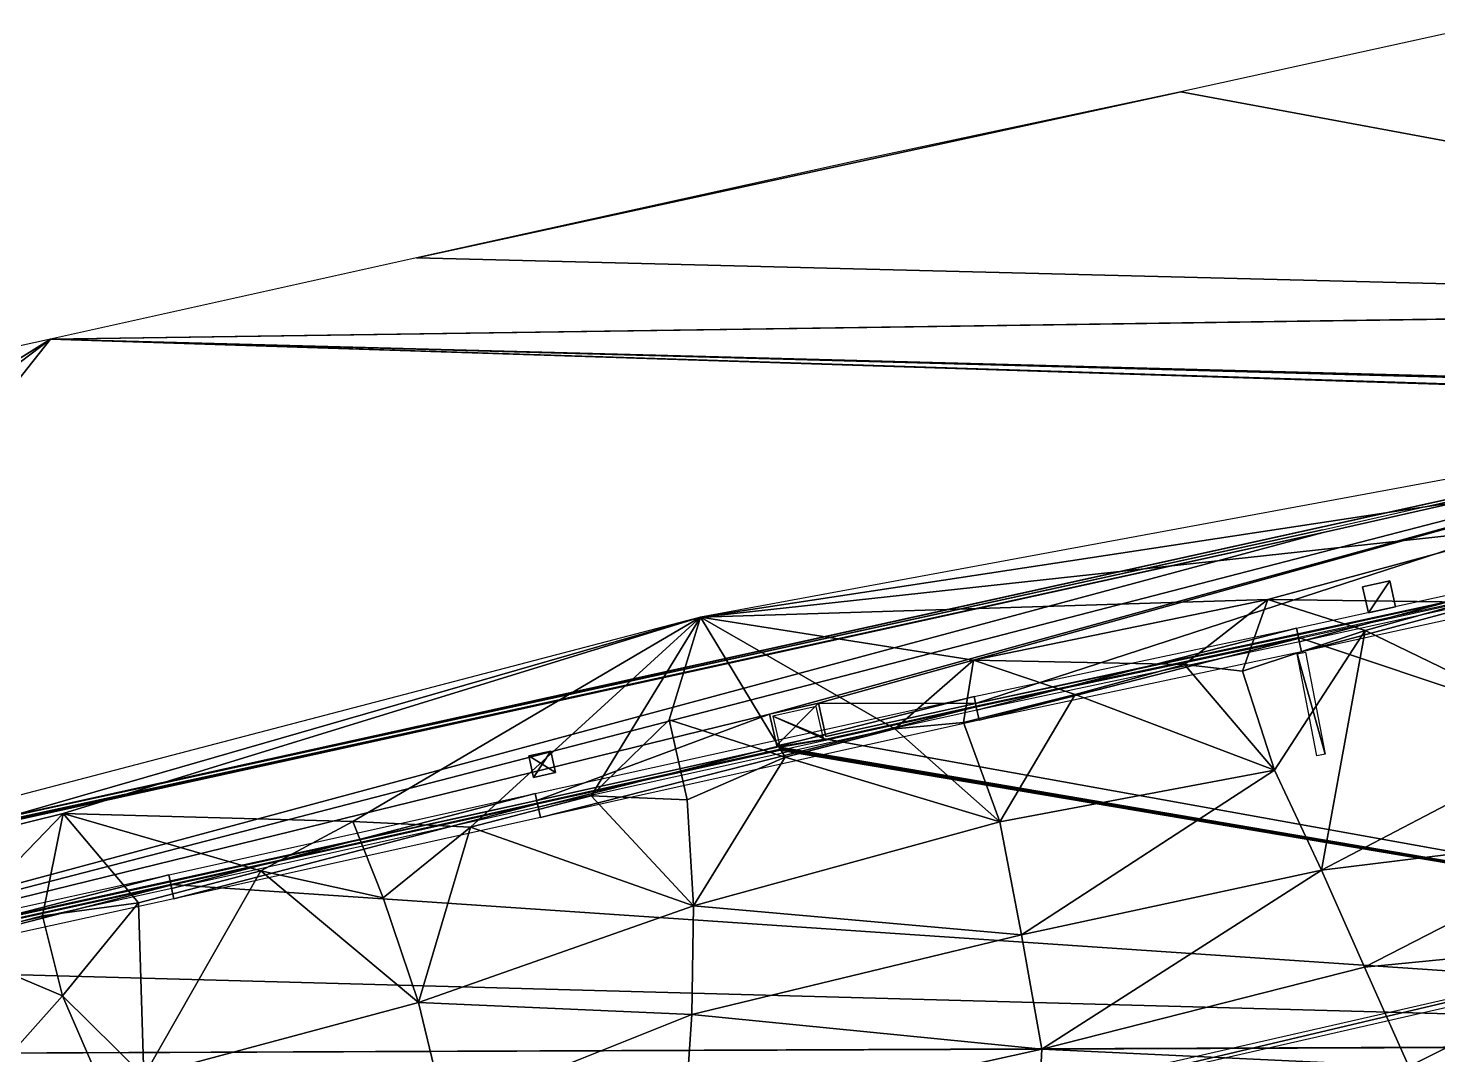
# Model space of a CAD drawing. Header units: metres. Extents: x -113 to 180, y -133 to 86.
# Drawn here: x -82.34 to -62.03, y 5.39 to 20.17 of the extents above; entities that cross this region are included whole.
import ezdxf

# ---------------------------------------------------------------- set-up
doc = ezdxf.new("R2010")
doc.units = ezdxf.units.M
for name, color, linetype, true_color in [('ACERA', 7, 'Continuous', 0xb9b3a6), ('ARQUETA', 7, 'Continuous', 0x6f7175), ('ASFALTO', 7, 'Continuous', 0x4a4b4e), ('BORDILLO', 7, 'Continuous', 0xcfcac0), ('MARCA_VIAL', 7, 'Continuous', 0xe8e6e0), ('TERRENO', 7, 'Continuous', 0x9a9179)]:
    doc.layers.add(name, color=color, linetype=linetype, true_color=true_color)

msp = doc.modelspace()

# ---------------------------------------------------------------- linework, layer by layer
at = {"layer": 'ACERA'}
for points in [[(-91.549, 5.418, 82.15), (-71.655, 10.294, 81.188), (-55.294, 14.8, 80.466)], [(-55.294, 14.8, 80.466), (-63.682, 12.909, 80.88), (-91.549, 5.418, 82.15)], [(-71.655, 10.294, 81.188), (-70.952, 10.451, 81.186), (-55.294, 14.8, 80.466)], [(-70.952, 10.451, 81.186), (-68.689, 10.448, 80.984), (-55.294, 14.8, 80.466)], [(-68.689, 10.448, 80.984), (-59.827, 12.358, 80.589), (-55.294, 14.8, 80.466)], [(-55.294, 14.8, 80.466), (-55.341, 14.79, 80.469), (-63.682, 12.909, 80.88)], [(-55.341, 14.79, 80.339), (-63.682, 12.909, 80.75), (-63.682, 12.909, 80.88)], [(-55.341, 14.79, 80.339), (-63.682, 12.909, 80.88), (-55.341, 14.79, 80.469)], [(-63.682, 12.909, 80.88), (-75.259, 10.376, 81.437), (-98.887, 5.166, 80.705)], [(-63.682, 12.909, 80.88), (-98.887, 5.166, 80.705), (-91.549, 5.418, 82.15)], [(-63.682, 12.909, 80.75), (-75.259, 10.376, 81.307), (-75.259, 10.376, 81.437)], [(-63.682, 12.909, 80.75), (-75.259, 10.376, 81.437), (-63.682, 12.909, 80.88)], [(-68.689, 10.448, 80.984), (-64.044, 11.433, 80.786), (-59.827, 12.358, 80.589)], [(-64.044, 11.433, 80.656), (-59.827, 12.358, 80.459), (-59.827, 12.358, 80.589)], [(-64.044, 11.433, 80.656), (-59.827, 12.358, 80.589), (-64.044, 11.433, 80.786)], [(-62.721, 12.212, 80.826), (-63.112, 12.125, 80.848), (-63.028, 11.752, 80.788)], [(-63.112, 12.125, 80.718), (-62.721, 12.212, 80.696), (-62.721, 12.212, 80.826)], [(-63.112, 12.125, 80.718), (-62.721, 12.212, 80.826), (-63.112, 12.125, 80.848)], [(-63.028, 11.752, 80.788), (-62.638, 11.839, 80.782), (-62.721, 12.212, 80.826)], [(-62.721, 12.212, 80.696), (-62.638, 11.839, 80.652), (-62.638, 11.839, 80.782)], [(-62.721, 12.212, 80.696), (-62.638, 11.839, 80.782), (-62.721, 12.212, 80.826)], [(-63.028, 11.752, 80.658), (-63.112, 12.125, 80.718), (-63.112, 12.125, 80.848)], [(-63.028, 11.752, 80.658), (-63.112, 12.125, 80.848), (-63.028, 11.752, 80.788)], [(-62.638, 11.839, 80.652), (-63.028, 11.752, 80.658), (-63.028, 11.752, 80.788)], [(-62.638, 11.839, 80.652), (-63.028, 11.752, 80.788), (-62.638, 11.839, 80.782)], [(-68.689, 10.448, 80.854), (-64.044, 11.433, 80.656), (-64.044, 11.433, 80.786)], [(-68.689, 10.448, 80.854), (-64.044, 11.433, 80.786), (-68.689, 10.448, 80.984)], [(-75.259, 10.376, 81.437), (-88.47, 7.49, 82.041), (-98.887, 5.166, 80.705)], [(-75.259, 10.376, 81.437), (-82.323, 8.837, 81.756), (-88.47, 7.49, 82.041)], [(-75.259, 10.376, 81.307), (-82.323, 8.837, 81.626), (-82.323, 8.837, 81.756)], [(-75.259, 10.376, 81.307), (-82.323, 8.837, 81.756), (-75.259, 10.376, 81.437)], [(-71.655, 10.294, 81.058), (-70.952, 10.451, 81.056), (-70.952, 10.451, 81.186)], [(-71.655, 10.294, 81.058), (-70.952, 10.451, 81.186), (-71.655, 10.294, 81.188)], [(-70.952, 10.451, 81.186), (-70.845, 9.971, 81.142), (-68.689, 10.448, 80.984)], [(-70.952, 10.451, 81.056), (-70.845, 9.971, 81.012), (-70.845, 9.971, 81.142)], [(-70.952, 10.451, 81.056), (-70.845, 9.971, 81.142), (-70.952, 10.451, 81.186)], [(-70.845, 9.971, 81.012), (-68.689, 10.448, 80.854), (-68.689, 10.448, 80.984)], [(-70.845, 9.971, 81.012), (-68.689, 10.448, 80.984), (-70.845, 9.971, 81.142)], [(-91.549, 5.418, 82.15), (-75.01, 9.05, 81.33), (-71.655, 10.294, 81.188)], [(-75.01, 9.05, 81.33), (-71.548, 9.816, 81.147), (-71.655, 10.294, 81.188)], [(-71.548, 9.816, 81.017), (-71.655, 10.294, 81.058), (-71.655, 10.294, 81.188)], [(-71.548, 9.816, 81.017), (-71.655, 10.294, 81.188), (-71.548, 9.816, 81.147)], [(-74.739, 9.453, 81.33), (-74.808, 9.761, 81.335), (-75.124, 9.69, 81.362)], [(-75.124, 9.69, 81.232), (-74.808, 9.761, 81.205), (-74.808, 9.761, 81.335)], [(-75.124, 9.69, 81.232), (-74.808, 9.761, 81.335), (-75.124, 9.69, 81.362)], [(-75.01, 9.05, 81.2), (-71.548, 9.816, 81.017), (-71.548, 9.816, 81.147)], [(-75.01, 9.05, 81.2), (-71.548, 9.816, 81.147), (-75.01, 9.05, 81.33)], [(-74.808, 9.761, 81.205), (-74.739, 9.453, 81.2), (-74.739, 9.453, 81.33)], [(-74.808, 9.761, 81.205), (-74.739, 9.453, 81.33), (-74.808, 9.761, 81.335)], [(-75.124, 9.69, 81.362), (-75.055, 9.382, 81.33), (-74.739, 9.453, 81.33)], [(-75.055, 9.382, 81.2), (-75.124, 9.69, 81.232), (-75.124, 9.69, 81.362)], [(-75.055, 9.382, 81.2), (-75.124, 9.69, 81.362), (-75.055, 9.382, 81.33)], [(-74.739, 9.453, 81.2), (-75.055, 9.382, 81.2), (-75.055, 9.382, 81.33)], [(-74.739, 9.453, 81.2), (-75.055, 9.382, 81.33), (-74.739, 9.453, 81.33)], [(-91.549, 5.418, 82.15), (-80.29, 7.88, 81.553), (-75.01, 9.05, 81.33)], [(-80.29, 7.88, 81.423), (-75.01, 9.05, 81.2), (-75.01, 9.05, 81.33)], [(-80.29, 7.88, 81.423), (-75.01, 9.05, 81.33), (-80.29, 7.88, 81.553)], [(-82.323, 8.837, 81.626), (-88.47, 7.49, 81.911), (-88.47, 7.49, 82.041)], [(-82.323, 8.837, 81.626), (-88.47, 7.49, 82.041), (-82.323, 8.837, 81.756)], [(-91.549, 5.418, 82.15), (-85.796, 6.671, 81.793), (-80.29, 7.88, 81.553)], [(-85.796, 6.671, 81.663), (-80.29, 7.88, 81.423), (-80.29, 7.88, 81.553)], [(-85.796, 6.671, 81.663), (-80.29, 7.88, 81.553), (-85.796, 6.671, 81.793)]]:
    msp.add_3dface(points, dxfattribs=at)
at = {"layer": 'ARQUETA'}
for points in [[(-62.721, 12.212, 80.716), (-63.112, 12.125, 80.738), (-63.028, 11.752, 80.678)], [(-63.028, 11.752, 80.678), (-62.638, 11.839, 80.672), (-62.721, 12.212, 80.716)], [(-70.952, 10.451, 81.076), (-71.655, 10.294, 81.078), (-71.554, 9.84, 81.039)], [(-71.554, 9.84, 81.039), (-70.851, 9.997, 81.035), (-70.952, 10.451, 81.076)], [(-74.808, 9.761, 81.225), (-75.124, 9.69, 81.252), (-75.055, 9.382, 81.22)], [(-75.055, 9.382, 81.22), (-74.739, 9.453, 81.22), (-74.808, 9.761, 81.225)]]:
    msp.add_3dface(points, dxfattribs=at)
at = {"layer": 'ASFALTO'}
for points in [[(-61.55, 20.17, 80.587), (-65.73, 19.253, 80.587), (-49.087, 16.168, 80.038)], [(-65.73, 19.253, 80.587), (-70.382, 18.267, 80.587), (-76.742, 16.861, 80.587)], [(-65.73, 19.253, 80.587), (-76.742, 16.861, 80.587), (-49.087, 16.168, 80.038)], [(-76.742, 16.861, 80.587), (-82.013, 15.692, 80.587), (-49.087, 16.168, 80.038)], [(-49.087, 16.164, 80.038), (-49.087, 16.168, 80.038), (-82.013, 15.692, 80.587)], [(-49.086, 16.161, 80.038), (-49.087, 16.164, 80.038), (-82.013, 15.692, 80.587)], [(-48.792, 14.816, 79.992), (-49.086, 16.161, 80.038), (-82.013, 15.692, 80.587)], [(-82.013, 15.692, 80.587), (-87.505, 14.486, 80.587), (-98.732, 5.241, 80.587)], [(-82.013, 15.692, 80.587), (-98.732, 5.241, 80.587), (-94.582, 6.171, 80.587)], [(-82.013, 15.692, 80.587), (-94.582, 6.171, 80.587), (-94.582, 6.171, 80.587)], [(-82.013, 15.692, 80.587), (-94.582, 6.171, 80.587), (-88.479, 7.529, 81.924)], [(-82.013, 15.692, 80.587), (-88.479, 7.529, 81.924), (-88.479, 7.529, 81.924)], [(-82.013, 15.692, 80.587), (-88.479, 7.529, 81.924), (-55.349, 14.829, 80.352)], [(-48.791, 14.813, 79.992), (-48.792, 14.816, 79.992), (-82.013, 15.692, 80.587)], [(-48.789, 14.809, 79.992), (-48.791, 14.813, 79.992), (-82.013, 15.692, 80.587)], [(-48.788, 14.805, 79.992), (-48.789, 14.809, 79.992), (-82.013, 15.692, 80.587)], [(-48.786, 14.802, 79.991), (-48.788, 14.805, 79.992), (-82.013, 15.692, 80.587)], [(-48.783, 14.799, 79.991), (-48.786, 14.802, 79.991), (-82.013, 15.692, 80.587)], [(-48.781, 14.796, 79.99), (-48.783, 14.799, 79.991), (-82.013, 15.692, 80.587)], [(-82.013, 15.692, 80.587), (-55.349, 14.829, 80.352), (-55.303, 14.839, 80.35)], [(-48.778, 14.794, 79.99), (-48.781, 14.796, 79.99), (-82.013, 15.692, 80.587)], [(-82.013, 15.692, 80.587), (-55.303, 14.839, 80.35), (-55.299, 14.84, 80.35)], [(-48.774, 14.791, 79.99), (-48.778, 14.794, 79.99), (-82.013, 15.692, 80.587)], [(-82.013, 15.692, 80.587), (-55.299, 14.84, 80.35), (-55.295, 14.84, 80.349)], [(-48.771, 14.789, 79.989), (-48.774, 14.791, 79.99), (-82.013, 15.692, 80.587)], [(-82.013, 15.692, 80.587), (-55.295, 14.84, 80.349), (-55.291, 14.84, 80.349)], [(-48.767, 14.788, 79.989), (-48.771, 14.789, 79.989), (-82.013, 15.692, 80.587)], [(-48.764, 14.786, 79.988), (-48.767, 14.788, 79.989), (-82.013, 15.692, 80.587)], [(-48.76, 14.786, 79.988), (-48.764, 14.786, 79.988), (-82.013, 15.692, 80.587)], [(-48.756, 14.785, 79.987), (-48.76, 14.786, 79.988), (-82.013, 15.692, 80.587)], [(-48.752, 14.785, 79.987), (-48.756, 14.785, 79.987), (-82.013, 15.692, 80.587)], [(-48.752, 14.785, 79.987), (-82.013, 15.692, 80.587), (-55.291, 14.84, 80.349)], [(-88.479, 7.529, 81.924), (-82.331, 8.876, 81.64), (-55.349, 14.829, 80.352)], [(-88.479, 7.529, 81.924), (-55.349, 14.829, 80.352), (-55.349, 14.829, 80.352)], [(-82.331, 8.876, 81.64), (-63.691, 12.948, 80.761), (-55.349, 14.829, 80.352)], [(-82.331, 8.876, 81.64), (-82.331, 8.876, 81.64), (-55.349, 14.829, 80.352)], [(-82.331, 8.876, 81.64), (-75.267, 10.415, 81.32), (-63.691, 12.948, 80.761)], [(-59.819, 12.319, 80.465), (-64.035, 11.394, 80.659), (-46.561, 5.563, 80.012)], [(-64.035, 11.394, 80.659), (-68.68, 10.409, 80.857), (-70.836, 9.932, 81.021)], [(-64.035, 11.394, 80.659), (-70.836, 9.932, 81.021), (-46.561, 5.563, 80.012)], [(-64.035, 11.394, 80.659), (-64.035, 11.394, 80.659), (-46.561, 5.563, 80.012)], [(-70.884, 9.963, 81.025), (-70.982, 10.403, 81.065), (-71.607, 10.263, 81.066)], [(-70.883, 9.959, 81.024), (-70.884, 9.963, 81.025), (-71.607, 10.263, 81.066)], [(-70.882, 9.955, 81.024), (-70.883, 9.959, 81.024), (-71.607, 10.263, 81.066)], [(-70.88, 9.952, 81.024), (-70.882, 9.955, 81.024), (-71.607, 10.263, 81.066)], [(-70.878, 9.948, 81.023), (-70.88, 9.952, 81.024), (-71.607, 10.263, 81.066)], [(-70.875, 9.945, 81.023), (-70.878, 9.948, 81.023), (-71.607, 10.263, 81.066)], [(-70.873, 9.943, 81.023), (-70.875, 9.945, 81.023), (-71.607, 10.263, 81.066)], [(-70.87, 9.94, 81.022), (-70.873, 9.943, 81.023), (-71.607, 10.263, 81.066)], [(-70.866, 9.938, 81.022), (-70.87, 9.94, 81.022), (-71.607, 10.263, 81.066)], [(-70.863, 9.936, 81.022), (-70.866, 9.938, 81.022), (-71.607, 10.263, 81.066)], [(-70.859, 9.934, 81.022), (-70.863, 9.936, 81.022), (-71.607, 10.263, 81.066)], [(-70.859, 9.934, 81.022), (-71.607, 10.263, 81.066), (-71.509, 9.825, 81.027)], [(-71.54, 9.777, 81.027), (-75.001, 9.011, 81.212), (-80.281, 7.84, 81.43)], [(-71.54, 9.777, 81.027), (-80.281, 7.84, 81.43), (-46.561, 5.559, 80.012)], [(-71.536, 9.778, 81.027), (-71.54, 9.777, 81.027), (-46.561, 5.559, 80.012)], [(-71.532, 9.779, 81.026), (-71.536, 9.778, 81.027), (-46.561, 5.559, 80.012)], [(-71.529, 9.781, 81.026), (-71.532, 9.779, 81.026), (-46.561, 5.559, 80.012)], [(-71.526, 9.783, 81.026), (-71.529, 9.781, 81.026), (-46.561, 5.559, 80.012)], [(-71.522, 9.786, 81.025), (-71.526, 9.783, 81.026), (-46.561, 5.559, 80.012)], [(-71.52, 9.788, 81.025), (-71.522, 9.786, 81.025), (-46.561, 5.559, 80.012)], [(-71.517, 9.791, 81.025), (-71.52, 9.788, 81.025), (-46.561, 5.559, 80.012)], [(-71.515, 9.794, 81.025), (-71.517, 9.791, 81.025), (-46.561, 5.559, 80.012)], [(-71.513, 9.798, 81.025), (-71.515, 9.794, 81.025), (-46.561, 5.559, 80.012)], [(-71.511, 9.801, 81.025), (-71.513, 9.798, 81.025), (-46.561, 5.559, 80.012)], [(-71.51, 9.805, 81.025), (-71.511, 9.801, 81.025), (-46.561, 5.559, 80.012)], [(-71.509, 9.809, 81.025), (-71.51, 9.805, 81.025), (-46.561, 5.559, 80.012)], [(-70.856, 9.933, 81.021), (-70.859, 9.934, 81.022), (-71.509, 9.825, 81.027)], [(-70.852, 9.932, 81.021), (-70.856, 9.933, 81.021), (-71.509, 9.825, 81.027)], [(-70.848, 9.932, 81.021), (-70.852, 9.932, 81.021), (-71.509, 9.825, 81.027)], [(-70.844, 9.931, 81.021), (-70.848, 9.932, 81.021), (-71.509, 9.825, 81.027)], [(-70.84, 9.932, 81.021), (-70.844, 9.931, 81.021), (-71.509, 9.825, 81.027)], [(-70.84, 9.932, 81.021), (-71.509, 9.825, 81.027), (-71.509, 9.821, 81.026)], [(-70.84, 9.932, 81.021), (-71.509, 9.821, 81.026), (-71.508, 9.817, 81.026)], [(-71.508, 9.817, 81.026), (-71.509, 9.813, 81.025), (-46.561, 5.559, 80.012)], [(-71.509, 9.813, 81.025), (-71.509, 9.809, 81.025), (-46.561, 5.559, 80.012)], [(-70.836, 9.932, 81.021), (-70.84, 9.932, 81.021), (-71.508, 9.817, 81.026)], [(-70.836, 9.932, 81.021), (-71.508, 9.817, 81.026), (-46.561, 5.563, 80.012)], [(-71.508, 9.817, 81.026), (-46.561, 5.559, 80.012), (-46.561, 5.563, 80.012)], [(-80.281, 7.84, 81.43), (-85.788, 6.632, 81.671), (-46.561, 5.559, 80.012)], [(-80.281, 7.84, 81.43), (-80.281, 7.84, 81.43), (-46.561, 5.559, 80.012)], [(-85.788, 6.632, 81.671), (-91.541, 5.379, 82.027), (-46.561, 5.559, 80.012)], [(-85.788, 6.632, 81.671), (-85.788, 6.632, 81.671), (-46.561, 5.559, 80.012)], [(-46.56, 5.555, 80.012), (-46.561, 5.559, 80.012), (-91.541, 5.379, 82.027)], [(-46.56, 5.552, 80.012), (-46.56, 5.555, 80.012), (-91.541, 5.379, 82.027)], [(-46.265, 4.215, 80.012), (-46.56, 5.552, 80.012), (-91.541, 5.379, 82.027)]]:
    msp.add_3dface(points, dxfattribs=at)
at = {"layer": 'BORDILLO'}
for points in [[(-64.022, 11.335, 80.773), (-64.065, 11.531, 80.819), (-59.849, 12.455, 80.613)], [(-64.022, 11.335, 80.773), (-59.849, 12.455, 80.613), (-59.806, 12.26, 80.585)], [(-63.991, 11.189, 80.74), (-64.033, 11.384, 80.785), (-59.817, 12.309, 80.592)], [(-63.991, 11.189, 80.74), (-59.817, 12.309, 80.592), (-59.774, 12.113, 80.563)], [(-68.668, 10.351, 80.97), (-68.71, 10.546, 81.018), (-64.064, 11.531, 80.819)], [(-68.636, 10.204, 80.94), (-68.678, 10.4, 80.982), (-64.033, 11.384, 80.785)], [(-68.668, 10.351, 80.97), (-64.064, 11.531, 80.819), (-64.023, 11.335, 80.773)], [(-68.636, 10.204, 80.94), (-64.033, 11.384, 80.785), (-63.991, 11.188, 80.74)], [(-74.988, 8.953, 81.34), (-75.031, 9.148, 81.34), (-68.71, 10.546, 81.018)], [(-74.956, 8.806, 81.328), (-74.999, 9.002, 81.34), (-68.679, 10.399, 80.982)], [(-74.988, 8.953, 81.34), (-68.71, 10.546, 81.018), (-68.667, 10.351, 80.97)], [(-74.956, 8.806, 81.328), (-68.679, 10.399, 80.982), (-68.636, 10.204, 80.94)], [(-80.268, 7.782, 81.55), (-80.311, 7.977, 81.577), (-75.032, 9.148, 81.34)], [(-80.268, 7.782, 81.55), (-75.032, 9.148, 81.34), (-74.988, 8.953, 81.34)], [(-80.236, 7.635, 81.54), (-80.279, 7.831, 81.557), (-74.999, 9.002, 81.34)], [(-80.236, 7.635, 81.54), (-74.999, 9.002, 81.34), (-74.956, 8.806, 81.328)], [(-85.775, 6.573, 81.793), (-85.818, 6.769, 81.812), (-80.311, 7.977, 81.577)], [(-85.775, 6.573, 81.793), (-80.311, 7.977, 81.577), (-80.268, 7.782, 81.55)], [(-85.743, 6.427, 81.769), (-85.786, 6.622, 81.798), (-80.279, 7.831, 81.557)], [(-85.743, 6.427, 81.769), (-80.279, 7.831, 81.557), (-80.236, 7.635, 81.54)]]:
    msp.add_3dface(points, dxfattribs=at)
at = {"layer": 'MARCA_VIAL'}
for points in [[(-63.653, 9.716, 80.62), (-64.052, 11.16, 80.62), (-63.934, 11.183, 80.62)], [(-63.653, 9.716, 80.62), (-63.77, 9.693, 80.62), (-64.052, 11.16, 80.62)], [(-71.098, 3.97, 80.95), (-71.125, 4.087, 80.951), (-56.407, 7.442, 80.301)], [(-71.098, 3.97, 80.95), (-56.407, 7.442, 80.301), (-56.381, 7.325, 80.302)]]:
    msp.add_3dface(points, dxfattribs=at)
at = {"layer": 'TERRENO'}
for points in [[(-56.815, 14.1, 80.4), (-48.464, 16.158, 80), (-72.65, 11.687, 81.2)], [(-60.574, 13.006, 80.6), (-56.815, 14.1, 80.4), (-72.65, 11.687, 81.2)], [(-64.478, 11.942, 80.8), (-60.574, 13.006, 80.6), (-72.65, 11.687, 81.2)], [(-64.478, 11.942, 80.8), (-61.612, 11.905, 80.6), (-60.574, 13.006, 80.6)], [(-68.717, 11.069, 81), (-64.478, 11.942, 80.8), (-72.65, 11.687, 81.2)], [(-64.478, 11.942, 80.8), (-68.717, 11.069, 81), (-65.678, 11.009, 80.8)], [(-64.84, 10.913, 80.6), (-64.478, 11.942, 80.8), (-65.678, 11.009, 80.8)], [(-64.478, 11.942, 80.8), (-64.84, 10.913, 80.6), (-63.074, 11.499, 80.6)], [(-61.612, 11.905, 80.6), (-64.478, 11.942, 80.8), (-63.074, 11.499, 80.6)], [(-59.971, 9.995, 80.4), (-61.612, 11.905, 80.6), (-63.074, 11.499, 80.6)], [(-94.858, 5.888, 82.2), (-86.204, 7.782, 81.8), (-72.65, 11.687, 81.2)], [(-86.204, 7.782, 81.8), (-81.831, 8.86, 81.6), (-72.65, 11.687, 81.2)], [(-81.831, 8.86, 81.6), (-77.66, 8.749, 81.4), (-72.65, 11.687, 81.2)], [(-77.66, 8.749, 81.4), (-75.962, 8.667, 81.2), (-72.65, 11.687, 81.2)], [(-75.962, 8.667, 81.2), (-74.225, 9.116, 81.2), (-72.65, 11.687, 81.2)], [(-74.225, 9.116, 81.2), (-73.104, 10.211, 81.2), (-72.65, 11.687, 81.2)], [(-73.104, 10.211, 81.2), (-71.433, 9.675, 81), (-72.65, 11.687, 81.2)], [(-69.852, 10.082, 81), (-68.717, 11.069, 81), (-72.65, 11.687, 81.2)], [(-71.433, 9.675, 81), (-69.852, 10.082, 81), (-72.65, 11.687, 81.2)], [(-64.84, 10.913, 80.6), (-64.379, 9.484, 80.6), (-63.074, 11.499, 80.6)], [(-63.074, 11.499, 80.6), (-64.379, 9.484, 80.6), (-63.702, 8.048, 80.6)], [(-59.971, 9.995, 80.4), (-63.074, 11.499, 80.6), (-63.702, 8.048, 80.6)], [(-69.852, 10.082, 81), (-68.861, 10.171, 80.8), (-68.717, 11.069, 81)], [(-68.861, 10.171, 80.8), (-67.253, 10.576, 80.8), (-68.717, 11.069, 81)], [(-68.717, 11.069, 81), (-67.253, 10.576, 80.8), (-65.678, 11.009, 80.8)], [(-67.253, 10.576, 80.8), (-64.379, 9.484, 80.6), (-65.678, 11.009, 80.8)], [(-64.379, 9.484, 80.6), (-64.84, 10.913, 80.6), (-65.678, 11.009, 80.8)], [(-67.253, 10.576, 80.8), (-68.861, 10.171, 80.8), (-68.337, 8.74, 80.8)], [(-67.253, 10.576, 80.8), (-68.337, 8.74, 80.8), (-64.379, 9.484, 80.6)], [(-74.225, 9.116, 81.2), (-72.842, 9.058, 81), (-73.104, 10.211, 81.2)], [(-72.842, 9.058, 81), (-71.433, 9.675, 81), (-73.104, 10.211, 81.2)], [(-68.861, 10.171, 80.8), (-69.852, 10.082, 81), (-68.337, 8.74, 80.8)], [(-69.852, 10.082, 81), (-71.433, 9.675, 81), (-68.337, 8.74, 80.8)], [(-59.304, 8.59, 80.4), (-59.971, 9.995, 80.4), (-63.702, 8.048, 80.6)], [(-71.433, 9.675, 81), (-72.842, 9.058, 81), (-72.75, 7.531, 81)], [(-68.337, 8.74, 80.8), (-71.433, 9.675, 81), (-72.75, 7.531, 81)], [(-64.379, 9.484, 80.6), (-68.337, 8.74, 80.8), (-68.028, 7.116, 80.8)], [(-64.379, 9.484, 80.6), (-68.028, 7.116, 80.8), (-63.702, 8.048, 80.6)], [(-74.225, 9.116, 81.2), (-75.962, 8.667, 81.2), (-72.75, 7.531, 81)], [(-72.842, 9.058, 81), (-74.225, 9.116, 81.2), (-72.75, 7.531, 81)], [(-83.639, 6.993, 81.6), (-81.831, 8.86, 81.6), (-86.204, 7.782, 81.8)], [(-83.639, 6.993, 81.6), (-82.131, 7.39, 81.6), (-81.831, 8.86, 81.6)], [(-82.131, 7.39, 81.6), (-80.746, 7.576, 81.4), (-81.831, 8.86, 81.6)], [(-77.66, 8.749, 81.4), (-81.831, 8.86, 81.6), (-78.987, 8.038, 81.4)], [(-81.831, 8.86, 81.6), (-80.746, 7.576, 81.4), (-78.987, 8.038, 81.4)], [(-77.223, 7.647, 81.2), (-77.66, 8.749, 81.4), (-78.987, 8.038, 81.4)], [(-77.223, 7.647, 81.2), (-75.962, 8.667, 81.2), (-77.66, 8.749, 81.4)], [(-68.028, 7.116, 80.8), (-68.337, 8.74, 80.8), (-72.75, 7.531, 81)], [(-75.962, 8.667, 81.2), (-77.223, 7.647, 81.2), (-76.713, 6.14, 81.2)], [(-75.962, 8.667, 81.2), (-76.713, 6.14, 81.2), (-72.75, 7.531, 81)], [(-63.085, 6.651, 80.6), (-59.304, 8.59, 80.4), (-63.702, 8.048, 80.6)], [(-63.085, 6.651, 80.6), (-58.719, 7.077, 80.4), (-59.304, 8.59, 80.4)], [(-80.746, 7.576, 81.4), (-80.668, 5.079, 81.4), (-78.987, 8.038, 81.4)], [(-80.668, 5.079, 81.4), (-76.713, 6.14, 81.2), (-78.987, 8.038, 81.4)], [(-76.713, 6.14, 81.2), (-77.223, 7.647, 81.2), (-78.987, 8.038, 81.4)], [(-68.028, 7.116, 80.8), (-67.731, 5.467, 80.8), (-63.702, 8.048, 80.6)], [(-67.731, 5.467, 80.8), (-63.085, 6.651, 80.6), (-63.702, 8.048, 80.6)], [(-80.746, 7.576, 81.4), (-82.131, 7.39, 81.6), (-81.843, 6.238, 81.4)], [(-80.668, 5.079, 81.4), (-80.746, 7.576, 81.4), (-81.843, 6.238, 81.4)], [(-76.713, 6.14, 81.2), (-72.776, 5.969, 81), (-72.75, 7.531, 81)], [(-72.776, 5.969, 81), (-68.028, 7.116, 80.8), (-72.75, 7.531, 81)], [(-82.131, 7.39, 81.6), (-83.639, 6.993, 81.6), (-81.843, 6.238, 81.4)], [(-68.028, 7.116, 80.8), (-72.776, 5.969, 81), (-67.731, 5.467, 80.8)], [(-83.639, 6.993, 81.6), (-84.99, 2.704, 81.6), (-81.843, 6.238, 81.4)], [(-58.719, 7.077, 80.4), (-63.085, 6.651, 80.6), (-62.445, 5.221, 80.6)], [(-60.379, 3.285, 80.6), (-58.719, 7.077, 80.4), (-62.445, 5.221, 80.6)], [(-62.445, 5.221, 80.6), (-63.085, 6.651, 80.6), (-67.731, 5.467, 80.8)], [(-84.99, 2.704, 81.6), (-80.682, 3.559, 81.4), (-81.843, 6.238, 81.4)], [(-80.682, 3.559, 81.4), (-80.668, 5.079, 81.4), (-81.843, 6.238, 81.4)], [(-76.713, 6.14, 81.2), (-80.668, 5.079, 81.4), (-76.331, 4.545, 81.2)], [(-72.776, 5.969, 81), (-76.713, 6.14, 81.2), (-76.331, 4.545, 81.2)], [(-72.885, 4.331, 81), (-72.776, 5.969, 81), (-76.331, 4.545, 81.2)], [(-72.776, 5.969, 81), (-72.885, 4.331, 81), (-67.731, 5.467, 80.8)], [(-72.885, 4.331, 81), (-67.819, 3.755, 80.8), (-67.731, 5.467, 80.8)], [(-67.819, 3.755, 80.8), (-62.445, 5.221, 80.6), (-67.731, 5.467, 80.8)]]:
    msp.add_3dface(points, dxfattribs=at)

doc.saveas('drawing.dxf')
